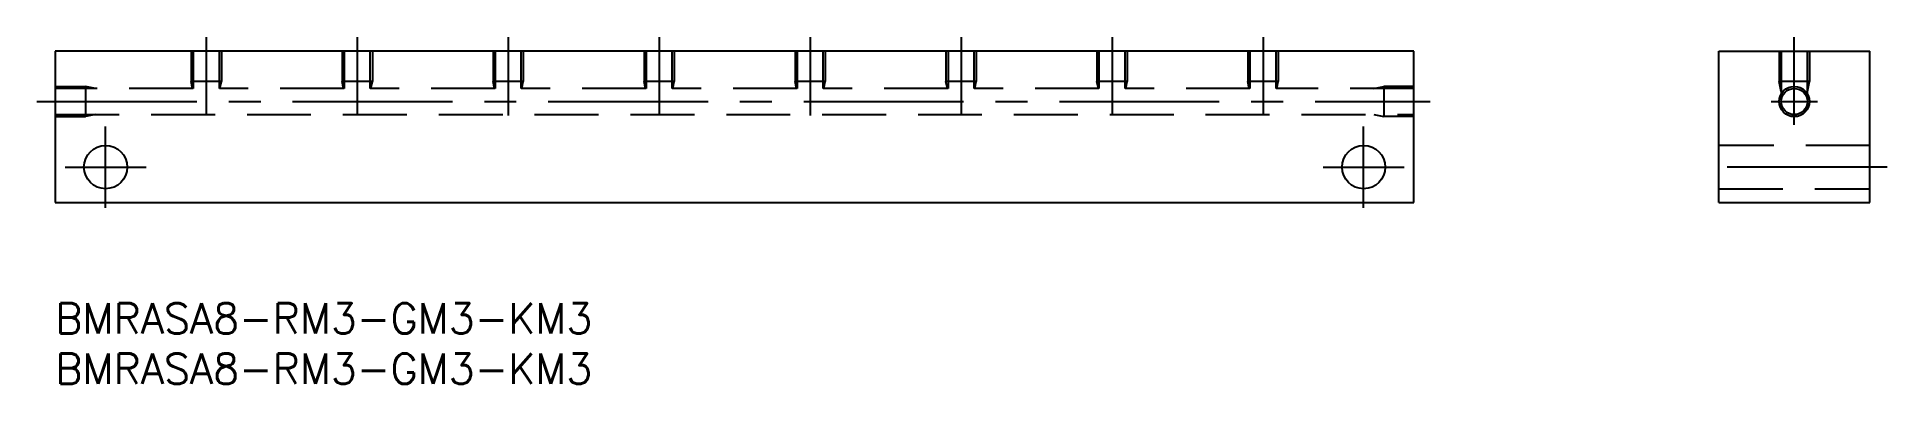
# Model space of a CAD drawing. Extents: x -2 to 182, y -8 to 26.
import ezdxf

# ---------------------------------------------------------------- set-up
doc = ezdxf.new("R2010")
doc.units = 0
doc.header["$LTSCALE"] = 0.5
doc.linetypes.add('CENTER', pattern=[50.8, 31.75, -6.35, 6.35, -6.35])
doc.linetypes.add('DASHED', pattern=[19.05, 12.7, -6.35])
for name, color, linetype in [('MSM_CENTER', 1, 'CENTER'), ('MSM_CONTINUOUS', 7, 'CONTINUOUS'), ('MSM_DASHED', 4, 'DASHED'), ('MSM_NARROW', 5, 'CONTINUOUS'), ('MSM_PART_NUMBER', 7, 'CONTINUOUS')]:
    doc.layers.add(name, color=color, linetype=linetype)
doc.styles.get("Standard").update_dxf_attribs({"font": 'txt.shx', "height": 3, "bigfont": 'bigfont.shx'})

# ---------------------------------------------------------------- blocks, each defined once
blk = doc.blocks.new('*U30')
at = {"layer": 'MSM_PART_NUMBER'}
blk.add_text('BMRASA8-RM3-GM3-KM3', height=3, dxfattribs=at).set_placement((0, -3))
blk = doc.blocks.new('*U31')
at = {"layer": 'MSM_PART_NUMBER'}
blk.add_text('BMRASA8-RM3-GM3-KM3', height=3, dxfattribs=at).set_placement((0, -8))

msp = doc.modelspace()

# ---------------------------------------------------------------- linework, layer by layer
at = {"layer": 'MSM_CENTER'}
for p, q in [((15, 26.39), (15, 18.61)), ((30, 26.39), (30, 18.61)), ((45, 26.39), (45, 18.61)), ((60, 26.39), (60, 18.61)), ((75, 26.39), (75, 18.61)), ((90, 26.39), (90, 18.61)), ((105, 26.39), (105, 18.61)), ((120, 26.39), (120, 18.61)), ((172.79, 17.69), (172.79, 26.39)), ((-1.82, 20), (136.62, 20)), ((170.48, 20), (175.1, 20)), ((5, 9.47), (5, 17.53)), ((130, 9.47), (130, 17.53)), ((0.97, 13.5), (9.03, 13.5)), ((125.97, 13.5), (134.03, 13.5)), ((182, 13.5), (163.48, 13.5))]:
    msp.add_line(p, q, dxfattribs=at)
at = {"layer": 'MSM_CONTINUOUS'}
for p, q in [((0, 25), (0, 10)), ((135, 25), (0, 25)), ((135, 10), (135, 25)), ((165.29, 10), (165.29, 25)), ((165.29, 25), (180.29, 25)), ((180.29, 10), (180.29, 25)), ((0, 10), (135, 10)), ((165.29, 10), (180.29, 10))]:
    msp.add_line(p, q, dxfattribs=at)
for centre, radius in [((172.79, 20), 1.3), ((5, 13.5), 2.15), ((130, 13.5), 2.15)]:
    msp.add_circle(centre, radius, dxfattribs=at)
at = {"layer": 'MSM_DASHED'}
for p, q in [((13.5, 25), (13.5, 22)), ((13.7, 25), (13.7, 21.3)), ((16.3, 21.3), (16.3, 25)), ((16.5, 25), (16.5, 22)), ((28.5, 25), (28.5, 22)), ((28.7, 25), (28.7, 21.3)), ((31.3, 21.3), (31.3, 25)), ((31.5, 25), (31.5, 22)), ((43.5, 25), (43.5, 22)), ((43.7, 25), (43.7, 21.3)), ((46.3, 21.3), (46.3, 25)), ((46.5, 25), (46.5, 22)), ((58.5, 25), (58.5, 22)), ((58.7, 25), (58.7, 21.3)), ((61.3, 21.3), (61.3, 25)), ((61.5, 25), (61.5, 22)), ((73.5, 25), (73.5, 22)), ((73.7, 25), (73.7, 21.3)), ((76.3, 21.3), (76.3, 25)), ((76.5, 25), (76.5, 22)), ((88.5, 25), (88.5, 22)), ((88.7, 25), (88.7, 21.3)), ((91.3, 21.3), (91.3, 25)), ((91.5, 25), (91.5, 22)), ((103.5, 25), (103.5, 22)), ((103.7, 25), (103.7, 21.3)), ((106.3, 21.3), (106.3, 25)), ((106.5, 25), (106.5, 22)), ((118.5, 25), (118.5, 22)), ((118.7, 25), (118.7, 21.3)), ((121.3, 21.3), (121.3, 25)), ((121.5, 25), (121.5, 22)), ((171.29, 25), (171.29, 22)), ((171.49, 25), (171.49, 20.75)), ((174.09, 20.75), (174.09, 25)), ((174.29, 25), (174.29, 22)), ((0, 21.5), (3, 21.5)), ((13.7, 21.3), (0, 21.3)), ((4, 21.3), (3, 21.5)), ((3, 21.5), (3, 18.5)), ((16.5, 22), (13.5, 22)), ((13.64, 21.3), (13.5, 22)), ((28.7, 21.3), (16.3, 21.3)), ((16.36, 21.3), (16.5, 22)), ((31.5, 22), (28.5, 22)), ((28.64, 21.3), (28.5, 22)), ((43.7, 21.3), (31.3, 21.3)), ((31.36, 21.3), (31.5, 22)), ((46.5, 22), (43.5, 22)), ((43.64, 21.3), (43.5, 22)), ((58.7, 21.3), (46.3, 21.3)), ((46.36, 21.3), (46.5, 22)), ((61.5, 22), (58.5, 22)), ((58.64, 21.3), (58.5, 22)), ((73.7, 21.3), (61.3, 21.3)), ((61.36, 21.3), (61.5, 22)), ((76.5, 22), (73.5, 22)), ((73.64, 21.3), (73.5, 22)), ((88.7, 21.3), (76.3, 21.3)), ((76.36, 21.3), (76.5, 22)), ((91.5, 22), (88.5, 22)), ((88.64, 21.3), (88.5, 22)), ((103.7, 21.3), (91.3, 21.3)), ((91.36, 21.3), (91.5, 22)), ((106.5, 22), (103.5, 22)), ((103.64, 21.3), (103.5, 22)), ((118.7, 21.3), (106.3, 21.3)), ((106.36, 21.3), (106.5, 22)), ((121.5, 22), (118.5, 22)), ((118.64, 21.3), (118.5, 22)), ((135, 21.3), (121.3, 21.3)), ((121.36, 21.3), (121.5, 22)), ((131, 21.3), (132, 21.5)), ((135, 21.5), (132, 21.5)), ((132, 21.5), (132, 18.5)), ((174.29, 22), (171.29, 22)), ((171.49, 21), (171.29, 22)), ((174.09, 21), (174.29, 22)), ((0, 18.7), (135, 18.7)), ((0, 18.5), (3, 18.5)), ((4, 18.7), (3, 18.5)), ((131, 18.7), (132, 18.5)), ((135, 18.5), (132, 18.5)), ((180.29, 15.65), (165.29, 15.65)), ((165.29, 11.35), (180.29, 11.35))]:
    msp.add_line(p, q, dxfattribs=at)
at = {"layer": 'MSM_NARROW'}
msp.add_circle((172.79, 20), 1.5, dxfattribs=at)

# ---------------------------------------------------------------- block references
at = {"layer": 'MSM_CONTINUOUS'}
for name in ['*U30', '*U31']:
    msp.add_blockref(name, (0, 0), dxfattribs=at)

doc.saveas('drawing.dxf')
